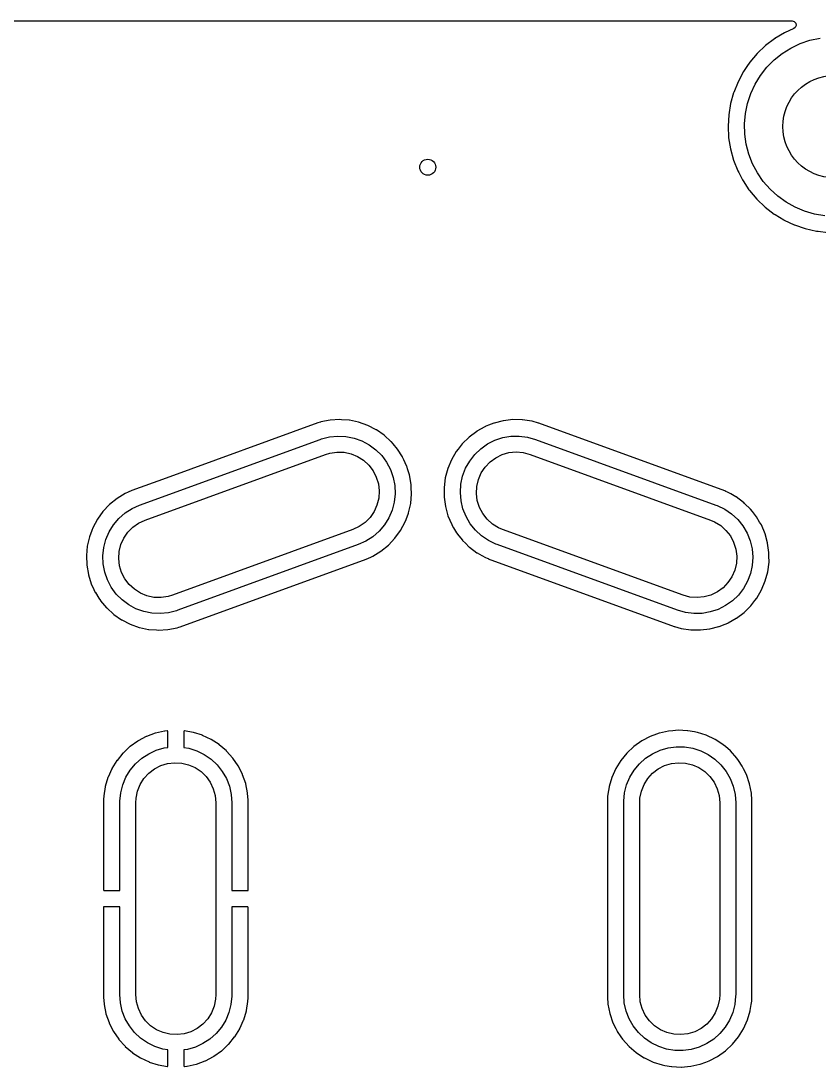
# Model space of a CAD drawing. Extents: x 14 to 417, y -165 to -100.
# Drawn here: x 317.48 to 342.43, y -132.26 to -99.57 of the extents above; entities that cross this region are included whole.
import ezdxf

# ---------------------------------------------------------------- set-up
doc = ezdxf.new("R2010")
doc.units = 0
doc.layers.add('BLACK', color=7, linetype='CONTINUOUS')

msp = doc.modelspace()

# ---------------------------------------------------------------- linework, layer by layer
at = {"layer": 'BLACK', "linetype": 'CONTINUOUS'}
for p, q in [((293.416, -99.5685), (341.585, -99.5685)), ((341.585, -99.5685), (341.653, -99.5885)), ((341.653, -99.5885), (341.7, -99.6422)), ((341.71, -99.7124), (341.68, -99.777)), ((341.7, -99.6422), (341.71, -99.7124)), ((341.355, -99.9391), (341.047, -100.123)), ((341.638, -99.809), (341.355, -99.9391)), ((341.68, -99.777), (341.638, -99.809)), ((340.761, -100.339), (340.501, -100.585)), ((341.039, -100.13), (340.761, -100.339)), ((341.044, -100.125), (341.039, -100.13)), ((341.047, -100.123), (341.044, -100.125)), ((341.044, -100.125), (341.044, -100.125)), ((341.551, -100.416), (341.842, -100.278)), ((341.842, -100.278), (342.147, -100.173)), ((342.147, -100.173), (342.462, -100.104)), ((340.501, -100.585), (340.268, -100.858)), ((341.026, -100.789), (341.278, -100.588)), ((341.278, -100.588), (341.551, -100.416)), ((340.173, -100.997), (340.066, -101.154)), ((340.266, -100.86), (340.173, -100.997)), ((340.268, -100.858), (340.266, -100.86)), ((340.266, -100.86), (340.266, -100.86)), ((340.601, -101.272), (340.8, -101.018)), ((340.8, -101.018), (341.026, -100.789)), ((340.066, -101.154), (339.897, -101.47)), ((340.432, -101.547), (340.601, -101.272)), ((339.897, -101.47), (339.763, -101.802)), ((340.297, -101.839), (340.432, -101.547)), ((339.76, -101.813), (339.666, -102.147)), ((339.762, -101.805), (339.76, -101.813)), ((339.763, -101.802), (339.762, -101.805)), ((339.762, -101.805), (339.762, -101.805)), ((340.195, -102.145), (340.297, -101.839)), ((339.666, -102.147), (339.607, -102.501)), ((340.13, -102.461), (340.195, -102.145)), ((339.607, -102.501), (339.587, -102.858)), ((340.101, -102.782), (340.13, -102.461)), ((339.587, -102.858), (339.605, -103.216)), ((340.11, -103.104), (340.101, -102.782)), ((339.605, -103.216), (339.605, -103.22)), ((339.605, -103.22), (339.605, -103.22)), ((339.605, -103.22), (339.642, -103.45)), ((340.155, -103.423), (340.11, -103.104)), ((339.642, -103.45), (339.661, -103.57)), ((339.661, -103.57), (339.756, -103.916)), ((340.237, -103.735), (340.155, -103.423)), ((339.756, -103.916), (339.887, -104.249)), ((340.354, -104.036), (340.237, -103.735)), ((339.887, -104.249), (339.918, -104.308)), ((340.505, -104.32), (340.354, -104.036)), ((339.918, -104.308), (340.04, -104.539)), ((340.04, -104.539), (340.054, -104.567)), ((340.054, -104.567), (340.056, -104.569)), ((340.056, -104.569), (340.056, -104.569)), ((340.056, -104.569), (340.24, -104.843)), ((340.688, -104.586), (340.505, -104.32)), ((340.899, -104.829), (340.688, -104.586)), ((340.24, -104.843), (340.254, -104.864)), ((340.254, -104.864), (340.485, -105.138)), ((341.138, -105.046), (340.899, -104.829)), ((340.485, -105.138), (340.744, -105.386)), ((341.4, -105.234), (341.138, -105.046)), ((341.681, -105.391), (341.4, -105.234)), ((340.744, -105.386), (341.028, -105.604)), ((341.979, -105.514), (341.681, -105.391)), ((342.289, -105.603), (341.979, -105.514)), ((342.607, -105.655), (342.289, -105.603)), ((341.028, -105.604), (341.06, -105.623)), ((341.06, -105.623), (341.331, -105.788)), ((341.331, -105.788), (341.331, -105.788)), ((341.331, -105.788), (341.334, -105.79)), ((341.334, -105.79), (341.337, -105.792)), ((341.337, -105.792), (341.337, -105.792)), ((341.337, -105.792), (341.656, -105.941)), ((341.656, -105.941), (341.656, -105.941)), ((341.656, -105.941), (341.659, -105.942)), ((341.659, -105.942), (341.662, -105.943)), ((341.662, -105.943), (341.662, -105.943)), ((341.662, -105.943), (341.995, -106.057)), ((341.995, -106.057), (341.995, -106.057)), ((341.995, -106.057), (341.998, -106.058)), ((341.998, -106.058), (342.347, -106.137)), ((342.347, -106.137), (342.4, -106.143)), ((342.4, -106.143), (342.7, -106.177)), ((326.762, -112.13), (322.024, -113.854)), ((326.763, -112.13), (326.762, -112.13)), ((326.762, -112.13), (326.762, -112.13)), ((326.811, -112.115), (326.763, -112.13)), ((326.85, -112.103), (326.811, -112.115)), ((326.853, -112.101), (326.85, -112.103)), ((326.85, -112.103), (326.85, -112.103)), ((327.147, -112.044), (326.853, -112.101)), ((327.447, -112.026), (327.147, -112.044)), ((327.504, -112.031), (327.447, -112.026)), ((327.742, -112.048), (327.504, -112.031)), ((327.746, -112.048), (327.742, -112.048)), ((327.742, -112.048), (327.742, -112.048)), ((327.75, -112.049), (327.746, -112.048)), ((328.036, -112.109), (327.75, -112.049)), ((327.75, -112.049), (327.75, -112.049)), ((328.04, -112.11), (328.036, -112.109)), ((328.036, -112.109), (328.036, -112.109)), ((328.323, -112.209), (328.04, -112.11)), ((332.269, -112.137), (332.096, -112.207)), ((332.274, -112.136), (332.269, -112.137)), ((332.556, -112.065), (332.274, -112.136)), ((332.274, -112.136), (332.274, -112.136)), ((332.56, -112.064), (332.556, -112.065)), ((332.556, -112.065), (332.556, -112.065)), ((332.564, -112.063), (332.56, -112.064)), ((332.854, -112.03), (332.564, -112.063)), ((332.858, -112.029), (332.854, -112.03)), ((332.854, -112.03), (332.854, -112.03)), ((332.863, -112.029), (332.858, -112.029)), ((333.154, -112.034), (332.863, -112.029)), ((333.158, -112.034), (333.154, -112.034)), ((333.455, -112.079), (333.158, -112.034)), ((333.459, -112.08), (333.455, -112.079)), ((333.66, -112.139), (333.459, -112.08)), ((333.459, -112.08), (333.459, -112.08)), ((333.67, -112.142), (333.66, -112.139)), ((333.672, -112.142), (333.67, -112.142)), ((339.483, -114.257), (333.672, -112.142)), ((333.672, -112.142), (333.672, -112.142)), ((328.327, -112.211), (328.323, -112.209)), ((328.586, -112.344), (328.327, -112.211)), ((328.327, -112.211), (328.327, -112.211)), ((328.59, -112.346), (328.586, -112.344)), ((328.594, -112.348), (328.59, -112.346)), ((328.834, -112.514), (328.594, -112.348)), ((328.594, -112.348), (328.594, -112.348)), ((331.729, -112.396), (331.49, -112.576)), ((331.733, -112.394), (331.729, -112.396)), ((331.987, -112.251), (331.733, -112.394)), ((331.991, -112.249), (331.987, -112.251)), ((331.987, -112.251), (331.987, -112.251)), ((331.995, -112.247), (331.991, -112.249)), ((332.096, -112.207), (331.995, -112.247)), ((331.995, -112.247), (331.995, -112.247)), ((321.194, -114.698), (326.833, -112.645)), ((326.833, -112.645), (326.876, -112.63)), ((326.876, -112.63), (327.127, -112.567)), ((327.127, -112.567), (327.385, -112.541)), ((327.385, -112.541), (327.644, -112.553)), ((327.644, -112.553), (327.899, -112.604)), ((327.899, -112.604), (328.143, -112.691)), ((328.143, -112.691), (328.371, -112.814)), ((328.837, -112.516), (328.834, -112.514)), ((328.834, -112.514), (328.834, -112.514)), ((329.059, -112.718), (328.837, -112.516)), ((329.062, -112.721), (329.059, -112.718)), ((329.121, -112.79), (329.062, -112.721)), ((329.062, -112.721), (329.062, -112.721)), ((329.253, -112.947), (329.121, -112.79)), ((331.274, -112.79), (331.151, -112.948)), ((331.276, -112.787), (331.274, -112.79)), ((331.274, -112.79), (331.274, -112.79)), ((331.49, -112.576), (331.276, -112.787)), ((331.856, -112.94), (332.068, -112.79)), ((332.068, -112.79), (332.299, -112.673)), ((332.299, -112.673), (332.546, -112.592)), ((332.546, -112.592), (332.801, -112.548)), ((332.801, -112.548), (333.061, -112.542)), ((333.061, -112.542), (333.318, -112.575)), ((333.318, -112.575), (333.567, -112.645)), ((333.567, -112.645), (339.206, -114.698)), ((321.365, -115.167), (327.004, -113.115)), ((327.004, -113.115), (327.141, -113.074)), ((327.141, -113.074), (327.361, -113.042)), ((327.361, -113.042), (327.583, -113.049)), ((327.583, -113.049), (327.801, -113.096)), ((327.801, -113.096), (328.006, -113.18)), ((328.371, -112.814), (328.579, -112.969)), ((328.579, -112.969), (328.762, -113.153)), ((329.255, -112.95), (329.253, -112.947)), ((329.412, -113.196), (329.255, -112.95)), ((331.092, -113.024), (330.941, -113.283)), ((331.151, -112.948), (331.092, -113.024)), ((331.51, -113.324), (331.668, -113.119)), ((331.668, -113.119), (331.856, -112.94)), ((332.325, -113.218), (332.525, -113.121)), ((332.525, -113.121), (332.739, -113.061)), ((332.739, -113.061), (332.96, -113.04)), ((332.96, -113.04), (333.182, -113.058)), ((333.182, -113.058), (333.396, -113.115)), ((333.396, -113.115), (339.035, -115.167)), ((328.006, -113.18), (328.194, -113.3)), ((328.194, -113.3), (328.357, -113.45)), ((328.762, -113.153), (328.915, -113.363)), ((328.915, -113.363), (329.036, -113.592)), ((329.415, -113.199), (329.412, -113.196)), ((329.412, -113.196), (329.412, -113.196)), ((329.456, -113.287), (329.415, -113.199)), ((329.54, -113.468), (329.456, -113.287)), ((330.941, -113.283), (330.826, -113.56)), ((331.383, -113.55), (331.51, -113.324)), ((331.992, -113.51), (332.146, -113.349)), ((332.146, -113.349), (332.325, -113.218)), ((328.357, -113.45), (328.491, -113.628)), ((328.491, -113.628), (328.592, -113.826)), ((329.036, -113.592), (329.121, -113.837)), ((329.541, -113.471), (329.54, -113.468)), ((329.54, -113.468), (329.54, -113.468)), ((329.543, -113.475), (329.541, -113.471)), ((329.571, -113.565), (329.543, -113.475)), ((329.543, -113.475), (329.543, -113.475)), ((329.631, -113.758), (329.571, -113.565)), ((329.682, -114.053), (329.631, -113.758)), ((330.826, -113.56), (330.748, -113.85)), ((331.291, -113.793), (331.383, -113.55)), ((331.781, -113.9), (331.869, -113.695)), ((331.869, -113.695), (331.992, -113.51)), ((322.024, -113.854), (320.949, -114.246)), ((328.592, -113.826), (328.656, -114.039)), ((328.656, -114.039), (328.681, -114.259)), ((329.121, -113.837), (329.17, -114.092)), ((329.17, -114.092), (329.18, -114.351)), ((329.686, -114.148), (329.682, -114.053)), ((330.748, -113.85), (330.71, -114.148)), ((331.219, -114.305), (331.236, -114.046)), ((331.236, -114.046), (331.291, -113.793)), ((331.731, -114.116), (331.781, -113.9)), ((320.744, -114.336), (320.488, -114.492)), ((320.836, -114.296), (320.744, -114.336)), ((320.947, -114.247), (320.836, -114.296)), ((320.949, -114.246), (320.947, -114.247)), ((320.947, -114.247), (320.947, -114.247)), ((328.681, -114.259), (328.666, -114.481)), ((329.18, -114.351), (329.152, -114.609)), ((329.666, -114.652), (329.694, -114.353)), ((329.694, -114.353), (329.686, -114.148)), ((330.71, -114.148), (330.71, -114.246)), ((330.71, -114.246), (330.711, -114.439)), ((331.24, -114.564), (331.219, -114.305)), ((331.72, -114.338), (331.731, -114.116)), ((331.748, -114.558), (331.72, -114.338)), ((339.484, -114.258), (339.483, -114.257)), ((339.483, -114.257), (339.483, -114.257)), ((339.485, -114.258), (339.484, -114.258)), ((339.515, -114.271), (339.485, -114.258)), ((339.485, -114.258), (339.485, -114.258)), ((339.571, -114.294), (339.515, -114.271)), ((339.67, -114.349), (339.571, -114.294)), ((339.83, -114.437), (339.67, -114.349)), ((320.255, -114.681), (320.049, -114.899)), ((320.488, -114.492), (320.255, -114.681)), ((320.958, -114.804), (321.194, -114.698)), ((328.613, -114.697), (328.522, -114.9)), ((328.666, -114.481), (328.613, -114.697)), ((329.152, -114.609), (329.086, -114.86)), ((329.598, -114.944), (329.666, -114.652)), ((330.711, -114.439), (330.711, -114.448)), ((330.711, -114.448), (330.752, -114.745)), ((330.752, -114.745), (330.753, -114.749)), ((330.753, -114.749), (330.753, -114.749)), ((330.753, -114.749), (330.775, -114.831)), ((331.3, -114.816), (331.24, -114.564)), ((331.815, -114.77), (331.748, -114.558)), ((339.206, -114.698), (339.248, -114.714)), ((339.248, -114.714), (339.482, -114.827)), ((339.833, -114.439), (339.83, -114.437)), ((339.83, -114.437), (339.83, -114.437)), ((339.837, -114.442), (339.833, -114.439)), ((340.071, -114.616), (339.837, -114.442)), ((339.837, -114.442), (339.837, -114.442)), ((340.074, -114.618), (340.071, -114.616)), ((340.071, -114.616), (340.071, -114.616)), ((340.077, -114.621), (340.074, -114.618)), ((340.104, -114.648), (340.077, -114.621)), ((340.077, -114.621), (340.077, -114.621)), ((340.289, -114.827), (340.104, -114.648)), ((320.049, -114.899), (319.873, -115.143)), ((320.545, -115.115), (320.74, -114.944)), ((320.74, -114.944), (320.958, -114.804)), ((328.397, -115.083), (328.241, -115.242)), ((328.522, -114.9), (328.397, -115.083)), ((329.086, -114.86), (328.983, -115.098)), ((329.522, -115.146), (329.597, -114.948)), ((329.597, -114.948), (329.598, -114.944)), ((330.775, -114.831), (330.831, -115.034)), ((330.831, -115.034), (330.949, -115.311)), ((331.396, -115.057), (331.3, -114.816)), ((331.527, -115.281), (331.396, -115.057)), ((331.918, -114.967), (331.815, -114.77)), ((332.055, -115.142), (331.918, -114.967)), ((339.482, -114.827), (339.696, -114.972)), ((339.696, -114.972), (339.887, -115.149)), ((340.292, -114.831), (340.289, -114.827)), ((340.348, -114.903), (340.292, -114.831)), ((340.292, -114.831), (340.292, -114.831)), ((340.475, -115.063), (340.348, -114.903)), ((340.477, -115.067), (340.475, -115.063)), ((340.573, -115.229), (340.477, -115.067)), ((340.477, -115.067), (340.477, -115.067)), ((319.73, -115.411), (319.699, -115.493)), ((319.732, -115.407), (319.73, -115.411)), ((319.73, -115.411), (319.73, -115.411)), ((319.873, -115.143), (319.732, -115.407)), ((320.241, -115.534), (320.377, -115.313)), ((320.377, -115.313), (320.545, -115.115)), ((320.827, -115.549), (320.983, -115.39)), ((320.983, -115.39), (321.164, -115.262)), ((321.164, -115.262), (321.365, -115.167)), ((328.06, -115.37), (327.859, -115.465)), ((328.241, -115.242), (328.06, -115.37)), ((328.847, -115.319), (328.679, -115.517)), ((328.983, -115.098), (328.847, -115.319)), ((329.351, -115.489), (329.492, -115.225)), ((329.492, -115.225), (329.522, -115.146)), ((330.949, -115.311), (330.951, -115.314)), ((330.951, -115.314), (330.951, -115.314)), ((330.951, -115.314), (331.008, -115.411)), ((331.008, -115.411), (331.101, -115.569)), ((331.689, -115.483), (331.527, -115.281)), ((332.22, -115.291), (332.055, -115.142)), ((332.409, -115.408), (332.22, -115.291)), ((332.541, -115.465), (332.409, -115.408)), ((339.035, -115.167), (339.167, -115.224)), ((339.167, -115.224), (339.356, -115.341)), ((339.356, -115.341), (339.521, -115.49)), ((339.887, -115.149), (340.049, -115.351)), ((340.049, -115.351), (340.18, -115.575)), ((340.627, -115.321), (340.573, -115.229)), ((340.745, -115.598), (340.627, -115.321)), ((319.626, -115.688), (319.558, -115.98)), ((319.699, -115.493), (319.626, -115.688)), ((320.138, -115.772), (320.241, -115.534)), ((320.611, -115.935), (320.702, -115.732)), ((320.702, -115.732), (320.827, -115.549)), ((327.859, -115.465), (322.22, -117.517)), ((328.484, -115.688), (328.266, -115.828)), ((328.679, -115.517), (328.484, -115.688)), ((328.969, -115.951), (329.175, -115.733)), ((329.175, -115.733), (329.351, -115.489)), ((331.101, -115.569), (331.172, -115.659)), ((331.172, -115.659), (331.284, -115.801)), ((331.88, -115.66), (331.689, -115.483)), ((332.094, -115.805), (331.88, -115.66)), ((338.18, -117.517), (332.541, -115.465)), ((339.521, -115.49), (339.658, -115.665)), ((339.658, -115.665), (339.761, -115.862)), ((340.18, -115.575), (340.276, -115.816)), ((340.746, -115.602), (340.745, -115.598)), ((340.823, -115.883), (340.746, -115.602)), ((340.746, -115.602), (340.746, -115.602)), ((319.558, -115.98), (319.53, -116.279)), ((320.044, -116.281), (320.072, -116.023)), ((320.072, -116.023), (320.138, -115.772)), ((320.558, -116.151), (320.611, -115.935)), ((328.03, -115.934), (322.391, -117.987)), ((328.266, -115.828), (328.03, -115.934)), ((328.736, -116.14), (328.969, -115.951)), ((331.284, -115.801), (331.284, -115.801)), ((331.284, -115.801), (331.287, -115.805)), ((331.287, -115.805), (331.376, -115.891)), ((331.376, -115.891), (331.499, -116.011)), ((331.499, -116.011), (331.499, -116.011)), ((331.499, -116.011), (331.502, -116.014)), ((331.502, -116.014), (331.505, -116.016)), ((331.505, -116.016), (331.505, -116.016)), ((331.505, -116.016), (331.739, -116.19)), ((332.328, -115.918), (332.094, -115.805)), ((332.37, -115.934), (332.328, -115.918)), ((338.009, -117.987), (332.37, -115.934)), ((339.761, -115.862), (339.828, -116.074)), ((340.276, -115.816), (340.336, -116.068)), ((340.824, -115.887), (340.823, -115.883)), ((340.823, -115.883), (340.823, -115.883)), ((340.865, -116.184), (340.824, -115.887)), ((319.53, -116.279), (319.542, -116.579)), ((320.054, -116.54), (320.044, -116.281)), ((320.543, -116.373), (320.558, -116.151)), ((320.568, -116.593), (320.543, -116.373)), ((322.462, -118.502), (328.273, -116.387)), ((328.273, -116.387), (328.275, -116.386)), ((328.273, -116.387), (328.273, -116.387)), ((328.275, -116.386), (328.277, -116.385)), ((328.277, -116.385), (328.417, -116.323)), ((328.277, -116.385), (328.277, -116.385)), ((328.417, -116.323), (328.48, -116.296)), ((328.48, -116.296), (328.736, -116.14)), ((331.739, -116.19), (331.739, -116.19)), ((331.739, -116.19), (331.743, -116.193)), ((331.743, -116.193), (331.746, -116.195)), ((331.746, -116.195), (331.746, -116.195)), ((331.746, -116.195), (331.886, -116.272)), ((331.886, -116.272), (332.005, -116.338)), ((332.005, -116.338), (332.061, -116.361)), ((332.061, -116.361), (332.091, -116.374)), ((332.091, -116.374), (332.091, -116.374)), ((332.091, -116.374), (332.092, -116.374)), ((332.092, -116.374), (332.093, -116.375)), ((332.093, -116.375), (332.093, -116.375)), ((332.093, -116.375), (337.904, -118.49)), ((339.828, -116.074), (339.856, -116.294)), ((339.856, -116.294), (339.845, -116.516)), ((340.336, -116.068), (340.357, -116.327)), ((340.357, -116.327), (340.34, -116.586)), ((340.865, -116.188), (340.865, -116.184)), ((340.865, -116.279), (340.865, -116.188)), ((340.865, -116.188), (340.865, -116.188)), ((340.865, -116.282), (340.865, -116.279)), ((340.866, -116.484), (340.865, -116.282)), ((319.542, -116.579), (319.593, -116.874)), ((320.103, -116.795), (320.054, -116.54)), ((320.632, -116.806), (320.568, -116.593)), ((339.845, -116.516), (339.795, -116.732)), ((340.34, -116.586), (340.285, -116.839)), ((340.828, -116.782), (340.866, -116.484)), ((319.593, -116.874), (319.594, -116.878)), ((319.594, -116.878), (319.594, -116.878)), ((319.594, -116.878), (319.681, -117.157)), ((320.188, -117.04), (320.103, -116.795)), ((320.309, -117.269), (320.188, -117.04)), ((320.733, -117.004), (320.632, -116.806)), ((320.867, -117.182), (320.733, -117.004)), ((339.707, -116.937), (339.584, -117.122)), ((339.795, -116.732), (339.707, -116.937)), ((340.285, -116.839), (340.193, -117.082)), ((340.75, -117.072), (340.828, -116.782)), ((319.681, -117.157), (319.683, -117.161)), ((319.683, -117.161), (319.684, -117.164)), ((319.684, -117.164), (319.684, -117.164)), ((319.684, -117.164), (319.767, -117.342)), ((319.767, -117.342), (319.809, -117.433)), ((320.462, -117.479), (320.309, -117.269)), ((321.03, -117.332), (320.867, -117.182)), ((321.218, -117.452), (321.03, -117.332)), ((339.43, -117.283), (339.251, -117.414)), ((339.584, -117.122), (339.43, -117.283)), ((340.066, -117.308), (339.908, -117.513)), ((340.193, -117.082), (340.066, -117.308)), ((340.484, -117.608), (340.635, -117.349)), ((340.635, -117.349), (340.75, -117.072)), ((319.809, -117.433), (319.812, -117.436)), ((319.812, -117.436), (319.812, -117.436)), ((319.812, -117.436), (319.919, -117.604)), ((319.919, -117.604), (319.971, -117.685)), ((319.971, -117.685), (319.974, -117.688)), ((319.974, -117.688), (320.162, -117.911)), ((320.645, -117.663), (320.462, -117.479)), ((320.853, -117.818), (320.645, -117.663)), ((321.423, -117.536), (321.218, -117.452)), ((321.641, -117.583), (321.423, -117.536)), ((321.863, -117.59), (321.641, -117.583)), ((322.083, -117.558), (321.863, -117.59)), ((322.22, -117.517), (322.083, -117.558)), ((338.394, -117.574), (338.18, -117.517)), ((338.616, -117.592), (338.394, -117.574)), ((338.837, -117.571), (338.616, -117.592)), ((339.051, -117.511), (338.837, -117.571)), ((339.251, -117.414), (339.051, -117.511)), ((339.72, -117.692), (339.508, -117.842)), ((339.908, -117.513), (339.72, -117.692)), ((340.3, -117.845), (340.424, -117.685)), ((340.424, -117.685), (340.481, -117.611)), ((340.481, -117.611), (340.484, -117.608)), ((340.481, -117.611), (340.481, -117.611)), ((320.162, -117.911), (320.162, -117.911)), ((320.162, -117.911), (320.165, -117.914)), ((320.165, -117.914), (320.387, -118.116)), ((321.081, -117.941), (320.853, -117.818)), ((321.325, -118.028), (321.081, -117.941)), ((322.348, -118.002), (322.097, -118.065)), ((322.391, -117.987), (322.348, -118.002)), ((338.258, -118.057), (338.009, -117.987)), ((339.277, -117.959), (339.03, -118.04)), ((339.508, -117.842), (339.277, -117.959)), ((340.086, -118.056), (340.3, -117.845)), ((320.387, -118.116), (320.39, -118.118)), ((320.39, -118.118), (320.39, -118.118)), ((320.39, -118.118), (320.63, -118.284)), ((320.63, -118.284), (320.63, -118.284)), ((320.63, -118.284), (320.634, -118.286)), ((320.634, -118.286), (320.638, -118.288)), ((320.638, -118.288), (320.897, -118.421)), ((321.58, -118.079), (321.325, -118.028)), ((321.839, -118.091), (321.58, -118.079)), ((322.097, -118.065), (321.839, -118.091)), ((338.515, -118.09), (338.258, -118.057)), ((338.775, -118.084), (338.515, -118.09)), ((339.03, -118.04), (338.775, -118.084)), ((339.589, -118.381), (339.843, -118.238)), ((339.843, -118.238), (339.847, -118.236)), ((339.843, -118.238), (339.843, -118.238)), ((339.847, -118.236), (340.086, -118.056)), ((320.897, -118.421), (320.897, -118.421)), ((320.897, -118.421), (320.901, -118.423)), ((320.901, -118.423), (321.184, -118.522)), ((321.184, -118.522), (321.188, -118.523)), ((321.188, -118.523), (321.188, -118.523)), ((321.188, -118.523), (321.474, -118.583)), ((321.474, -118.583), (321.474, -118.583)), ((321.474, -118.583), (321.478, -118.584)), ((321.478, -118.584), (321.482, -118.584)), ((321.482, -118.584), (321.482, -118.584)), ((321.482, -118.584), (321.72, -118.601)), ((321.72, -118.601), (321.777, -118.606)), ((321.777, -118.606), (322.077, -118.588)), ((322.077, -118.588), (322.371, -118.531)), ((322.371, -118.531), (322.425, -118.514)), ((322.425, -118.514), (322.459, -118.503)), ((322.459, -118.503), (322.461, -118.502)), ((322.459, -118.503), (322.459, -118.503)), ((322.461, -118.502), (322.462, -118.502)), ((322.462, -118.502), (322.462, -118.502)), ((337.904, -118.49), (337.904, -118.49)), ((337.904, -118.49), (337.906, -118.49)), ((337.906, -118.49), (337.908, -118.491)), ((337.908, -118.491), (337.908, -118.491)), ((337.908, -118.491), (338.117, -118.552)), ((338.117, -118.552), (338.117, -118.552)), ((338.117, -118.552), (338.121, -118.553)), ((338.121, -118.553), (338.418, -118.598)), ((338.418, -118.598), (338.422, -118.598)), ((338.422, -118.598), (338.713, -118.603)), ((338.713, -118.603), (338.718, -118.603)), ((338.718, -118.603), (338.722, -118.602)), ((338.722, -118.602), (339.012, -118.569)), ((338.722, -118.602), (338.722, -118.602)), ((339.012, -118.569), (339.016, -118.568)), ((339.016, -118.568), (339.02, -118.567)), ((339.02, -118.567), (339.302, -118.496)), ((339.302, -118.496), (339.303, -118.496)), ((339.303, -118.496), (339.307, -118.495)), ((339.307, -118.495), (339.492, -118.421)), ((339.492, -118.421), (339.581, -118.385)), ((339.581, -118.385), (339.585, -118.383)), ((339.581, -118.385), (339.581, -118.385)), ((339.585, -118.383), (339.589, -118.381)), ((339.589, -118.381), (339.589, -118.381)), ((321.402, -121.935), (321.144, -122.071)), ((321.409, -121.931), (321.402, -121.935)), ((321.683, -121.83), (321.409, -121.931)), ((321.691, -121.828), (321.683, -121.83)), ((321.976, -121.764), (321.691, -121.828)), ((321.984, -121.763), (321.976, -121.764)), ((322.056, -121.757), (321.984, -121.763)), ((322.068, -121.759), (322.056, -121.757)), ((322.072, -121.774), (322.068, -121.759)), ((322.072, -122.273), (322.072, -121.774)), ((322.585, -121.756), (322.58, -121.771)), ((322.58, -121.771), (322.58, -122.273)), ((322.598, -121.755), (322.585, -121.756)), ((322.869, -121.803), (322.598, -121.755)), ((322.877, -121.805), (322.869, -121.803)), ((323.155, -121.895), (322.877, -121.805)), ((323.163, -121.898), (323.155, -121.895)), ((323.426, -122.023), (323.163, -121.898)), ((337.15, -121.934), (336.892, -122.07)), ((337.153, -121.932), (337.15, -121.934)), ((337.15, -121.934), (337.15, -121.934)), ((337.348, -121.86), (337.153, -121.932)), ((337.431, -121.83), (337.348, -121.86)), ((337.435, -121.829), (337.431, -121.83)), ((337.431, -121.83), (337.431, -121.83)), ((337.439, -121.828), (337.435, -121.829)), ((337.724, -121.764), (337.439, -121.828)), ((337.439, -121.828), (337.439, -121.828)), ((337.728, -121.763), (337.724, -121.764)), ((337.724, -121.764), (337.724, -121.764)), ((337.863, -121.751), (337.728, -121.763)), ((338.022, -121.737), (337.863, -121.751)), ((338.027, -121.737), (338.022, -121.737)), ((338.022, -121.737), (338.022, -121.737)), ((338.031, -121.737), (338.027, -121.737)), ((338.322, -121.75), (338.031, -121.737)), ((338.031, -121.737), (338.031, -121.737)), ((338.326, -121.751), (338.322, -121.75)), ((338.322, -121.75), (338.322, -121.75)), ((338.33, -121.751), (338.326, -121.751)), ((338.541, -121.789), (338.33, -121.751)), ((338.33, -121.751), (338.33, -121.751)), ((338.622, -121.804), (338.541, -121.789)), ((338.626, -121.805), (338.622, -121.804)), ((338.903, -121.894), (338.626, -121.805)), ((338.626, -121.805), (338.626, -121.805)), ((338.907, -121.895), (338.903, -121.894)), ((338.903, -121.894), (338.903, -121.894)), ((339.178, -122.024), (338.907, -121.895)), ((320.893, -122.249), (320.679, -122.448)), ((320.899, -122.244), (320.893, -122.249)), ((321.137, -122.075), (320.899, -122.244)), ((321.144, -122.071), (321.137, -122.075)), ((321.962, -122.288), (322.072, -122.273)), ((322.58, -122.273), (322.735, -122.298)), ((323.434, -122.027), (323.426, -122.023)), ((323.678, -122.186), (323.434, -122.027)), ((323.685, -122.191), (323.678, -122.186)), ((323.906, -122.38), (323.685, -122.191)), ((336.643, -122.246), (336.424, -122.45)), ((336.888, -122.072), (336.643, -122.246)), ((336.892, -122.07), (336.888, -122.072)), ((337.71, -122.288), (337.967, -122.253)), ((337.967, -122.253), (338.227, -122.257)), ((338.227, -122.257), (338.483, -122.298)), ((339.182, -122.026), (339.178, -122.024)), ((339.426, -122.185), (339.182, -122.026)), ((339.182, -122.026), (339.182, -122.026)), ((339.43, -122.188), (339.426, -122.185)), ((339.426, -122.185), (339.426, -122.185)), ((339.433, -122.19), (339.43, -122.188)), ((339.501, -122.249), (339.433, -122.19)), ((339.433, -122.19), (339.433, -122.19)), ((339.658, -122.383), (339.501, -122.249)), ((320.674, -122.454), (320.489, -122.679)), ((320.679, -122.448), (320.674, -122.454)), ((321.261, -122.612), (321.478, -122.469)), ((321.478, -122.469), (321.713, -122.361)), ((321.713, -122.361), (321.962, -122.288)), ((322.735, -122.298), (322.982, -122.377)), ((322.982, -122.377), (323.214, -122.492)), ((323.214, -122.492), (323.427, -122.64)), ((323.912, -122.386), (323.906, -122.38)), ((324.107, -122.604), (323.912, -122.386)), ((324.112, -122.61), (324.107, -122.604)), ((336.424, -122.45), (336.234, -122.682)), ((337.009, -122.612), (337.226, -122.469)), ((337.226, -122.469), (337.461, -122.361)), ((337.461, -122.361), (337.71, -122.288)), ((338.483, -122.298), (338.73, -122.377)), ((338.73, -122.377), (338.962, -122.492)), ((338.962, -122.492), (339.175, -122.64)), ((339.858, -122.606), (339.658, -122.383)), ((320.484, -122.686), (320.33, -122.934)), ((320.489, -122.679), (320.484, -122.686)), ((320.901, -122.984), (321.067, -122.784)), ((321.067, -122.784), (321.261, -122.612)), ((321.656, -122.945), (321.854, -122.843)), ((321.854, -122.843), (322.066, -122.777)), ((322.066, -122.777), (322.287, -122.751)), ((322.287, -122.751), (322.509, -122.763)), ((322.509, -122.763), (322.725, -122.815)), ((322.725, -122.815), (322.928, -122.905)), ((322.928, -122.905), (323.113, -123.029)), ((323.427, -122.64), (323.616, -122.818)), ((323.616, -122.818), (323.777, -123.021)), ((324.276, -122.851), (324.112, -122.61)), ((324.28, -122.859), (324.276, -122.851)), ((324.41, -123.119), (324.28, -122.859)), ((336.234, -122.682), (336.075, -122.937)), ((336.649, -122.984), (336.815, -122.784)), ((336.815, -122.784), (337.009, -122.612)), ((337.404, -122.945), (337.602, -122.843)), ((337.602, -122.843), (337.814, -122.777)), ((337.814, -122.777), (338.035, -122.751)), ((338.035, -122.751), (338.257, -122.763)), ((338.257, -122.763), (338.473, -122.815)), ((338.473, -122.815), (338.676, -122.905)), ((338.676, -122.905), (338.861, -123.029)), ((339.175, -122.64), (339.364, -122.818)), ((339.364, -122.818), (339.525, -123.021)), ((339.86, -122.61), (339.858, -122.606)), ((339.912, -122.686), (339.86, -122.61)), ((339.86, -122.61), (339.86, -122.61)), ((340.026, -122.855), (339.912, -122.686)), ((340.028, -122.858), (340.026, -122.855)), ((340.07, -122.941), (340.028, -122.858)), ((340.028, -122.858), (340.028, -122.858)), ((320.204, -123.215), (320.12, -123.495)), ((320.207, -123.207), (320.204, -123.215)), ((320.326, -122.941), (320.207, -123.207)), ((320.33, -122.934), (320.326, -122.941)), ((320.666, -123.445), (320.767, -123.206)), ((320.767, -123.206), (320.901, -122.984)), ((321.212, -123.433), (321.33, -123.244)), ((321.33, -123.244), (321.48, -123.08)), ((321.48, -123.08), (321.656, -122.945)), ((323.113, -123.029), (323.272, -123.183)), ((323.272, -123.183), (323.402, -123.364)), ((323.777, -123.021), (323.906, -123.247)), ((323.906, -123.247), (324, -123.488)), ((324.414, -123.127), (324.41, -123.119)), ((324.509, -123.403), (324.414, -123.127)), ((335.952, -123.211), (335.867, -123.499)), ((336.075, -122.937), (335.952, -123.211)), ((336.414, -123.445), (336.515, -123.206)), ((336.515, -123.206), (336.649, -122.984)), ((336.96, -123.433), (337.078, -123.244)), ((337.078, -123.244), (337.228, -123.08)), ((337.228, -123.08), (337.404, -122.945)), ((338.861, -123.029), (339.02, -123.183)), ((339.02, -123.183), (339.15, -123.364)), ((339.525, -123.021), (339.654, -123.247)), ((339.654, -123.247), (339.748, -123.488)), ((340.161, -123.123), (340.07, -122.941)), ((340.258, -123.407), (340.161, -123.123)), ((320.119, -123.503), (320.073, -123.791)), ((320.12, -123.495), (320.119, -123.503)), ((320.603, -123.696), (320.666, -123.445)), ((321.129, -123.639), (321.212, -123.433)), ((323.402, -123.364), (323.498, -123.564)), ((323.498, -123.564), (323.556, -123.779)), ((324, -123.488), (324.057, -123.741)), ((324.511, -123.411), (324.509, -123.403)), ((324.568, -123.697), (324.511, -123.411)), ((335.866, -123.503), (335.847, -123.622)), ((335.867, -123.499), (335.866, -123.503)), ((335.866, -123.503), (335.866, -123.503)), ((336.351, -123.696), (336.414, -123.445)), ((336.877, -123.639), (336.96, -123.433)), ((339.15, -123.364), (339.246, -123.564)), ((339.246, -123.564), (339.304, -123.779)), ((339.748, -123.488), (339.805, -123.741)), ((340.318, -123.701), (340.258, -123.407)), ((320.072, -123.798), (320.068, -123.887)), ((320.068, -123.887), (320.068, -123.89)), ((320.068, -123.89), (320.068, -126.728)), ((320.073, -123.791), (320.072, -123.798)), ((320.577, -123.954), (320.603, -123.696)), ((321.076, -124), (321.084, -123.856)), ((321.084, -123.856), (321.129, -123.639)), ((323.556, -123.779), (323.576, -124)), ((324.057, -123.741), (324.076, -124)), ((324.569, -123.705), (324.568, -123.697)), ((324.584, -123.922), (324.569, -123.705)), ((335.82, -123.795), (335.815, -123.889)), ((335.815, -123.889), (335.815, -130.076)), ((335.847, -123.622), (335.82, -123.795)), ((336.325, -123.954), (336.351, -123.696)), ((336.824, -124), (336.832, -123.856)), ((336.832, -123.856), (336.877, -123.639)), ((339.304, -123.779), (339.324, -124)), ((339.805, -123.741), (339.824, -124)), ((340.332, -123.924), (340.318, -123.701)), ((320.576, -124), (320.577, -123.954)), ((320.576, -126.746), (320.576, -124)), ((321.076, -130), (321.076, -124)), ((323.576, -124), (323.576, -130)), ((324.076, -124), (324.076, -126.746)), ((324.584, -123.926), (324.584, -123.922)), ((324.584, -126.732), (324.584, -123.926)), ((336.324, -124), (336.325, -123.954)), ((336.324, -130), (336.324, -124)), ((336.824, -130), (336.824, -124)), ((339.324, -124), (339.324, -130)), ((339.824, -124), (339.824, -130)), ((340.332, -130.111), (340.332, -123.924)), ((320.068, -126.728), (320.072, -126.743)), ((320.072, -126.743), (320.074, -126.744)), ((320.074, -126.744), (320.082, -126.746)), ((320.082, -126.746), (320.576, -126.746)), ((324.076, -126.746), (324.566, -126.746)), ((324.566, -126.746), (324.581, -126.742)), ((324.581, -126.742), (324.582, -126.74)), ((324.582, -126.74), (324.584, -126.732)), ((320.07, -127.26), (320.068, -127.268)), ((320.068, -127.268), (320.068, -130.074)), ((320.071, -127.258), (320.07, -127.26)), ((320.086, -127.254), (320.071, -127.258)), ((320.576, -127.254), (320.086, -127.254)), ((320.576, -130), (320.576, -127.254)), ((324.57, -127.254), (324.076, -127.254)), ((324.076, -127.254), (324.076, -130)), ((324.578, -127.256), (324.57, -127.254)), ((324.58, -127.257), (324.578, -127.256)), ((324.584, -127.272), (324.58, -127.257)), ((324.584, -130.11), (324.584, -127.272)), ((320.068, -130.074), (320.068, -130.078)), ((320.068, -130.078), (320.083, -130.295)), ((320.595, -130.259), (320.576, -130)), ((321.096, -130.221), (321.076, -130)), ((323.576, -130), (323.568, -130.144)), ((324.075, -130.046), (324.049, -130.304)), ((324.076, -130), (324.075, -130.046)), ((324.58, -130.202), (324.584, -130.113)), ((324.584, -130.113), (324.584, -130.11)), ((335.815, -130.076), (335.83, -130.299)), ((336.343, -130.259), (336.324, -130)), ((336.844, -130.221), (336.824, -130)), ((339.324, -130), (339.316, -130.144)), ((339.823, -130.046), (339.797, -130.304)), ((339.824, -130), (339.823, -130.046)), ((340.328, -130.205), (340.332, -130.111)), ((320.083, -130.295), (320.084, -130.303)), ((320.084, -130.303), (320.141, -130.589)), ((320.652, -130.512), (320.595, -130.259)), ((321.154, -130.436), (321.096, -130.221)), ((321.25, -130.636), (321.154, -130.436)), ((323.523, -130.361), (323.44, -130.567)), ((323.568, -130.144), (323.523, -130.361)), ((324.049, -130.304), (323.986, -130.555)), ((324.533, -130.497), (324.579, -130.209)), ((324.579, -130.209), (324.58, -130.202)), ((335.83, -130.299), (335.89, -130.593)), ((336.4, -130.512), (336.343, -130.259)), ((336.902, -130.436), (336.844, -130.221)), ((336.998, -130.636), (336.902, -130.436)), ((339.271, -130.361), (339.188, -130.567)), ((339.316, -130.144), (339.271, -130.361)), ((339.797, -130.304), (339.734, -130.555)), ((340.282, -130.497), (340.313, -130.303)), ((340.313, -130.303), (340.328, -130.205)), ((320.141, -130.589), (320.143, -130.597)), ((320.143, -130.597), (320.238, -130.873)), ((320.746, -130.753), (320.652, -130.512)), ((320.875, -130.979), (320.746, -130.753)), ((321.38, -130.817), (321.25, -130.636)), ((323.322, -130.756), (323.172, -130.92)), ((323.44, -130.567), (323.322, -130.756)), ((323.986, -130.555), (323.885, -130.794)), ((324.448, -130.785), (324.532, -130.505)), ((324.532, -130.505), (324.533, -130.497)), ((335.89, -130.593), (335.987, -130.877)), ((336.494, -130.753), (336.4, -130.512)), ((336.623, -130.979), (336.494, -130.753)), ((337.128, -130.817), (336.998, -130.636)), ((339.07, -130.756), (338.92, -130.92)), ((339.188, -130.567), (339.07, -130.756)), ((339.734, -130.555), (339.633, -130.794)), ((340.196, -130.789), (340.281, -130.501)), ((340.281, -130.501), (340.282, -130.497)), ((320.238, -130.873), (320.242, -130.881)), ((320.242, -130.881), (320.372, -131.141)), ((321.036, -131.182), (320.875, -130.979)), ((321.539, -130.971), (321.38, -130.817)), ((321.724, -131.095), (321.539, -130.971)), ((321.927, -131.185), (321.724, -131.095)), ((322.996, -131.055), (322.798, -131.157)), ((323.172, -130.92), (322.996, -131.055)), ((323.751, -131.016), (323.585, -131.216)), ((323.885, -130.794), (323.751, -131.016)), ((324.168, -131.314), (324.322, -131.066)), ((324.322, -131.066), (324.326, -131.059)), ((324.326, -131.059), (324.445, -130.793)), ((324.445, -130.793), (324.448, -130.785)), ((335.987, -130.877), (335.989, -130.881)), ((335.989, -130.881), (335.989, -130.881)), ((335.989, -130.881), (336.078, -131.059)), ((336.078, -131.059), (336.122, -131.145)), ((336.784, -131.182), (336.623, -130.979)), ((337.287, -130.971), (337.128, -130.817)), ((337.472, -131.095), (337.287, -130.971)), ((337.675, -131.185), (337.472, -131.095)), ((338.744, -131.055), (338.546, -131.157)), ((338.92, -130.92), (338.744, -131.055)), ((339.499, -131.016), (339.333, -131.216)), ((339.633, -130.794), (339.499, -131.016)), ((339.914, -131.318), (340.073, -131.063)), ((340.073, -131.063), (340.196, -130.789)), ((320.372, -131.141), (320.376, -131.149)), ((320.376, -131.149), (320.54, -131.39)), ((320.54, -131.39), (320.545, -131.396)), ((320.545, -131.396), (320.74, -131.614)), ((321.225, -131.36), (321.036, -131.182)), ((321.438, -131.508), (321.225, -131.36)), ((322.143, -131.237), (321.927, -131.185)), ((322.365, -131.249), (322.143, -131.237)), ((322.586, -131.223), (322.365, -131.249)), ((322.798, -131.157), (322.586, -131.223)), ((323.391, -131.388), (323.174, -131.531)), ((323.585, -131.216), (323.391, -131.388)), ((323.978, -131.546), (324.163, -131.321)), ((324.163, -131.321), (324.168, -131.314)), ((336.122, -131.145), (336.124, -131.149)), ((336.124, -131.149), (336.236, -131.314)), ((336.236, -131.314), (336.29, -131.394)), ((336.29, -131.394), (336.49, -131.617)), ((336.973, -131.36), (336.784, -131.182)), ((337.186, -131.508), (336.973, -131.36)), ((337.891, -131.237), (337.675, -131.185)), ((338.113, -131.249), (337.891, -131.237)), ((338.334, -131.223), (338.113, -131.249)), ((338.546, -131.157), (338.334, -131.223)), ((339.139, -131.388), (338.922, -131.531)), ((339.333, -131.216), (339.139, -131.388)), ((339.724, -131.55), (339.914, -131.318)), ((320.74, -131.614), (320.746, -131.62)), ((320.746, -131.62), (320.967, -131.809)), ((321.67, -131.623), (321.438, -131.508)), ((321.917, -131.702), (321.67, -131.623)), ((322.072, -131.727), (321.917, -131.702)), ((322.072, -132.229), (322.072, -131.727)), ((322.69, -131.712), (322.58, -131.727)), ((322.58, -131.727), (322.58, -132.226)), ((322.939, -131.639), (322.69, -131.712)), ((323.174, -131.531), (322.939, -131.639)), ((323.515, -131.925), (323.753, -131.756)), ((323.753, -131.756), (323.759, -131.751)), ((323.759, -131.751), (323.973, -131.552)), ((323.973, -131.552), (323.978, -131.546)), ((336.49, -131.617), (336.493, -131.62)), ((336.493, -131.62), (336.493, -131.62)), ((336.493, -131.62), (336.715, -131.81)), ((337.418, -131.623), (337.186, -131.508)), ((337.665, -131.702), (337.418, -131.623)), ((337.921, -131.743), (337.665, -131.702)), ((338.181, -131.747), (337.921, -131.743)), ((338.438, -131.712), (338.181, -131.747)), ((338.687, -131.639), (338.438, -131.712)), ((338.922, -131.531), (338.687, -131.639)), ((339.26, -131.928), (339.505, -131.754)), ((339.505, -131.754), (339.724, -131.55)), ((320.967, -131.809), (320.974, -131.814)), ((320.974, -131.814), (321.218, -131.973)), ((321.218, -131.973), (321.226, -131.977)), ((321.226, -131.977), (321.489, -132.102)), ((322.969, -132.17), (323.243, -132.069)), ((323.243, -132.069), (323.25, -132.065)), ((323.25, -132.065), (323.508, -131.929)), ((323.508, -131.929), (323.515, -131.925)), ((336.715, -131.81), (336.715, -131.81)), ((336.715, -131.81), (336.718, -131.812)), ((336.718, -131.812), (336.722, -131.815)), ((336.722, -131.815), (336.722, -131.815)), ((336.722, -131.815), (336.966, -131.974)), ((336.966, -131.974), (336.966, -131.974)), ((336.966, -131.974), (336.97, -131.976)), ((336.97, -131.976), (337.241, -132.105)), ((338.893, -132.105), (338.995, -132.068)), ((338.995, -132.068), (338.998, -132.066)), ((338.998, -132.066), (339.256, -131.93)), ((338.998, -132.066), (338.998, -132.066)), ((339.256, -131.93), (339.26, -131.928)), ((339.256, -131.93), (339.256, -131.93)), ((321.489, -132.102), (321.497, -132.105)), ((321.497, -132.105), (321.775, -132.195)), ((321.775, -132.195), (321.783, -132.197)), ((321.783, -132.197), (322.054, -132.245)), ((322.054, -132.245), (322.067, -132.244)), ((322.067, -132.244), (322.072, -132.229)), ((322.58, -132.226), (322.584, -132.241)), ((322.584, -132.241), (322.596, -132.243)), ((322.596, -132.243), (322.668, -132.237)), ((322.668, -132.237), (322.676, -132.236)), ((322.676, -132.236), (322.961, -132.172)), ((322.961, -132.172), (322.969, -132.17)), ((337.241, -132.105), (337.245, -132.106)), ((337.245, -132.106), (337.245, -132.106)), ((337.245, -132.106), (337.522, -132.195)), ((337.522, -132.195), (337.526, -132.196)), ((337.526, -132.196), (337.607, -132.211)), ((337.607, -132.211), (337.818, -132.249)), ((337.818, -132.249), (337.818, -132.249)), ((337.818, -132.249), (337.822, -132.249)), ((337.822, -132.249), (337.826, -132.25)), ((337.826, -132.25), (337.826, -132.25)), ((337.826, -132.25), (338.117, -132.263)), ((338.117, -132.263), (338.117, -132.263)), ((338.117, -132.263), (338.121, -132.263)), ((338.121, -132.263), (338.126, -132.263)), ((338.126, -132.263), (338.316, -132.246)), ((338.126, -132.263), (338.126, -132.263)), ((338.316, -132.246), (338.42, -132.237)), ((338.42, -132.237), (338.424, -132.236)), ((338.424, -132.236), (338.709, -132.172)), ((338.424, -132.236), (338.424, -132.236)), ((338.709, -132.172), (338.713, -132.171)), ((338.709, -132.172), (338.709, -132.172)), ((338.713, -132.171), (338.718, -132.17)), ((338.718, -132.17), (338.893, -132.105))]:
    msp.add_line(p, q, dxfattribs=at)
at = {"layer": 'BLACK'}
for centre, radius in [((342.9, -102.87), 1.6), ((330.2, -104.14), 0.25)]:
    msp.add_circle(centre, radius, dxfattribs=at)

doc.saveas('drawing.dxf')
